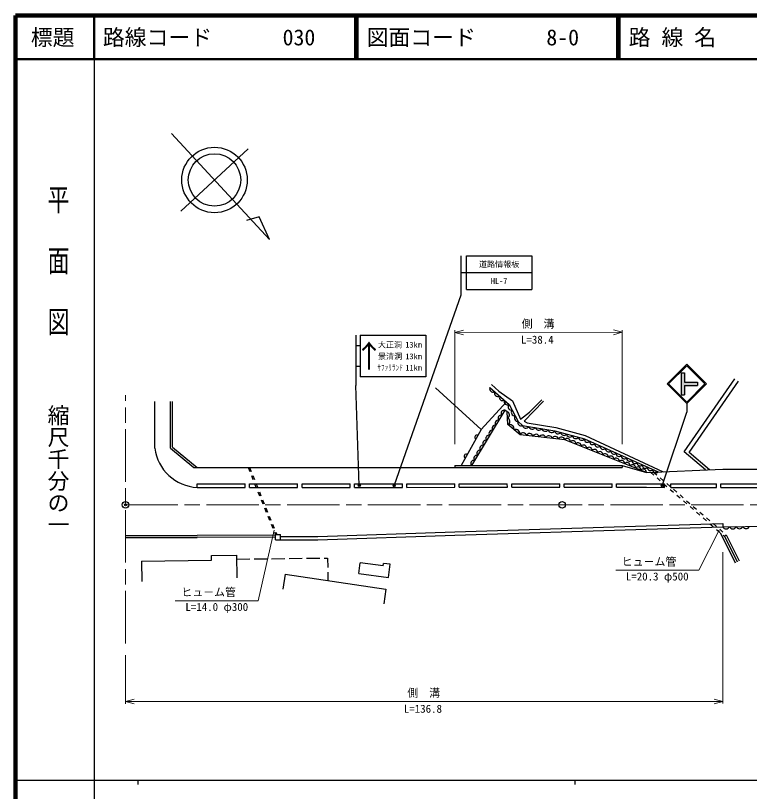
# Model space of a CAD drawing. Units: millimetres, scale not verified. Extents: x 40000 to 680000, y -578188 to 380000.
# Drawn here: x 40000 to 208018, y 202409 to 380000 of the extents above; entities that cross this region are included whole.
import ezdxf
from ezdxf.enums import TextEntityAlignment as Align

# ---------------------------------------------------------------- set-up
doc = ezdxf.new("R2010")
doc.units = ezdxf.units.MM
doc.header["$LTSCALE"] = 1000
doc.header["$PDMODE"] = 32
doc.header["$PDSIZE"] = 500
doc.linetypes.add('CHAIN', pattern=[18.5, 12, -1.5, 3.5, -1.5])
for name, color, linetype, lineweight in [('M-BGD', 7, 'Continuous', 25), ('M-BMK', 2, 'CHAIN', 13), ('M-BMK-SRVR', 3, 'Continuous', 25), ('M-STR-HTXT', 7, 'Continuous', 13), ('M-STR-STRC', 7, 'Continuous', 25), ('M-TTL', 2, 'Continuous', 140), ('M-TTL-BAND', 7, 'Continuous', 25), ('M-TTL-LINE', 7, 'Continuous', 50), ('M-TTL-TXT', 7, 'Continuous', 13)]:
    doc.layers.add(name, color=color, linetype=linetype, lineweight=lineweight)
doc.layers.add('M-OTRS', color=6, linetype='Continuous')
doc.styles.add('@ＭＳ ゴシック', font='')
doc.styles.add('ＭＳ ゴシック', font='')
doc.styles.get('@ＭＳ ゴシック').set_extended_font_data('@MS Gothic')
doc.styles.get('ＭＳ ゴシック').set_extended_font_data('MS Gothic')

msp = doc.modelspace()

# ---------------------------------------------------------------- hatches: boundary and pattern name
at = {"layer": 'M-STR-STRC'}
msp.add_hatch(color=256, dxfattribs=at).paths.add_polyline_path([(192405, 298186), (193155, 298186), (193155, 296061), (196155, 296061), (196155, 295311), (193155, 295311), (193155, 293186), (192405, 293186)])

# ---------------------------------------------------------------- linework, layer by layer
at = {"layer": 'M-BGD'}
for p, q in [((75731, 353028), (98106, 328732)), ((93278, 349475), (77830, 335249)), ((95796, 333906), (92911, 333080)), ((98106, 328732), (95796, 333906)), ((193081, 280151), (204665, 296885)), ((146594, 285242), (136116, 294810)), ((148985, 295567), (150645, 294040)), ((194224, 280012), (205503, 296305)), ((150645, 294040), (153737, 291826)), ((71864, 281002), (71862, 291670)), ((75464, 281003), (75462, 291671)), ((75964, 281237), (75962, 291671)), ((146594, 285242), (152391, 291555)), ((153737, 291826), (155627, 287646)), ((160878, 291747), (156420, 287151)), ((157689, 289230), (160456, 292017)), ((155627, 287646), (157689, 289230)), ((156420, 287151), (157133, 286750)), ((157133, 286750), (163654, 285717)), ((146594, 285242), (142013, 277019)), ((163654, 285717), (170433, 283855)), ((170433, 283855), (188259, 275594)), ((75464, 281003), (80804, 276555)), ((75964, 281237), (81585, 276555)), ((197912, 276010), (193081, 280151)), ((198847, 276050), (194224, 280012)), ((80804, 276555), (140585, 276569)), ((93234, 276558), (93610, 275631)), ((93558, 276558), (93934, 275632)), ((140584, 277019), (178908, 277027)), ((140584, 277019), (140585, 276569)), ((140585, 276569), (178909, 276577)), ((178908, 277027), (184409, 275428)), ((178908, 277027), (178909, 276577)), ((184409, 275428), (201909, 276182)), ((185336, 275468), (186093, 274814)), ((186065, 275500), (186821, 274846)), ((201909, 276182), (236109, 276090)), ((93987, 274705), (94363, 273779)), ((94310, 274705), (94687, 273779)), ((186849, 274160), (187606, 273506)), ((187578, 274191), (188334, 273537)), ((81585, 272805), (92585, 272808)), ((81586, 272005), (81585, 272805)), ((81586, 272005), (92586, 272008)), ((92586, 272008), (92585, 272808)), ((93585, 272808), (104585, 272810)), ((93586, 272008), (93585, 272808)), ((93586, 272008), (104586, 272010)), ((94739, 272852), (95116, 271926)), ((95063, 272852), (95439, 271926)), ((104586, 272010), (104585, 272810)), ((105585, 272811), (116585, 272813)), ((105586, 272011), (105585, 272811)), ((105586, 272011), (116586, 272013)), ((116586, 272013), (116585, 272813)), ((117585, 272813), (128585, 272816)), ((117586, 272013), (117585, 272813)), ((117586, 272013), (128586, 272016)), ((128586, 272016), (128585, 272816)), ((129585, 272816), (140585, 272819)), ((129586, 272016), (129585, 272816)), ((129586, 272016), (140586, 272019)), ((140586, 272019), (140585, 272819)), ((141585, 272819), (152585, 272821)), ((141586, 272019), (141585, 272819)), ((141586, 272019), (152586, 272021)), ((152586, 272021), (152585, 272821)), ((153585, 272821), (164585, 272824)), ((153586, 272021), (153585, 272821)), ((153586, 272021), (164586, 272024)), ((164586, 272024), (164585, 272824)), ((165585, 272824), (176585, 272827)), ((165586, 272024), (165585, 272824)), ((165586, 272024), (176586, 272027)), ((176586, 272027), (176585, 272827)), ((177585, 272827), (184409, 272828)), ((177586, 272027), (177585, 272827)), ((177586, 272027), (184410, 272028)), ((184410, 272028), (188586, 272017)), ((184412, 272828), (188588, 272817)), ((188362, 272852), (189119, 272198)), ((188586, 272017), (188588, 272817)), ((189090, 272883), (189847, 272229)), ((189986, 272014), (189988, 272814)), ((189986, 272014), (200485, 271986)), ((189988, 272814), (200488, 272786)), ((200485, 271986), (200488, 272786)), ((201485, 271983), (201488, 272783)), ((201485, 271983), (201910, 271982)), ((201488, 272783), (201912, 272782)), ((201909, 272782), (212485, 272785)), ((201910, 271982), (212485, 271985)), ((95492, 270999), (95868, 270073)), ((95816, 270999), (96192, 270073)), ((189875, 271544), (190632, 270890)), ((190603, 271575), (191360, 270921)), ((191388, 270236), (192144, 269582)), ((192116, 270267), (192873, 269613)), ((96245, 269146), (96621, 268220)), ((96569, 269146), (96945, 268220)), ((192901, 268928), (193657, 268273)), ((193629, 268959), (194385, 268305)), ((96997, 267293), (97374, 266367)), ((97321, 267293), (97698, 266367)), ((194414, 267619), (195170, 266965)), ((195142, 267651), (195898, 266997)), ((97750, 265440), (98127, 264514)), ((98074, 265440), (98450, 264514)), ((195927, 266311), (196683, 265657)), ((196655, 266343), (197411, 265689)), ((197439, 265003), (198196, 264349)), ((198168, 265035), (198924, 264380)), ((98503, 263587), (98879, 262661)), ((98827, 263587), (99203, 262661)), ((140563, 261818), (184389, 263228)), ((184389, 263228), (201890, 263732)), ((184412, 262478), (201912, 262982)), ((198952, 263695), (199709, 263041)), ((199680, 263726), (200437, 263072)), ((201890, 263732), (201912, 262982)), ((201912, 262982), (233974, 263458)), ((99488, 261106), (81587, 261005)), ((99256, 261734), (99488, 261162)), ((99488, 261209), (100688, 261210)), ((99488, 260009), (99488, 261209)), ((99579, 261734), (99793, 261209)), ((100688, 260010), (100688, 261210)), ((109176, 260762), (140563, 261818)), ((109188, 260012), (140588, 261069)), ((140588, 261069), (184412, 262478)), ((200465, 262387), (201222, 261733)), ((201193, 262418), (201950, 261764)), ((201293, 261671), (204777, 254743)), ((201978, 261079), (202283, 260815)), ((202283, 260815), (202685, 261128)), ((202685, 261128), (205671, 255192)), ((65188, 261002), (81587, 261005)), ((65188, 260502), (81588, 260505)), ((99488, 260606), (81588, 260505)), ((99488, 260009), (109188, 260012)), ((100688, 260760), (109176, 260762)), ((202283, 260815), (205224, 254968)), ((84883, 256434), (90625, 256507)), ((84897, 255333), (84883, 256434)), ((90625, 256507), (90691, 251296)), ((102636, 255731), (105636, 255769)), ((106636, 255781), (109636, 255819)), ((110635, 255832), (111432, 255842)), ((111432, 255842), (111460, 253639)), ((68877, 255129), (84897, 255333)), ((68877, 255129), (68937, 250464)), ((90637, 255578), (93637, 255617)), ((94637, 255629), (97636, 255667)), ((98636, 255680), (101636, 255718)), ((118569, 252291), (118886, 254713)), ((124125, 254029), (118886, 254713)), ((124125, 254029), (124201, 254612)), ((125802, 254403), (124201, 254612)), ((125409, 251397), (125802, 254403)), ((111473, 252639), (111497, 250702)), ((118569, 252291), (125409, 251397)), ((101706, 252140), (101204, 248716)), ((101706, 252140), (124803, 248749)), ((124803, 248749), (124300, 245326))]:
    msp.add_line(p, q, dxfattribs=at)
for points in [[(148580, 294859), (152981, 290965), (155070, 287115), (156036, 286200), (163431, 284962), (170227, 283109), (187116, 275545)], [(184409, 275428), (165770, 282924), (155517, 284056), (152704, 286400), (152531, 289312), (152038, 289657), (144385, 277019)]]:
    msp.add_lwpolyline(points, dxfattribs=at)
for radius in [7500, 6000]:
    msp.add_circle((85554, 342362), radius, dxfattribs=at)
for centre, radius, start, end in [((149322, 294589), 790, 160.01606, 296.97138), ((150422, 293616), 790, 160.01606, 296.97138), ((151522, 292642), 790, 160.01606, 296.97138), ((152623, 291668), 790, 160.01606, 296.97138), ((151862, 288979), 701, 75.46596, 222.14233), ((153578, 290458), 783, 139.6681, 277.30841), ((154274, 289175), 783, 139.6681, 277.30841), ((151166, 287830), 701, 75.46596, 222.14233), ((152293, 288567), 782, 294.51659, 72.27326), ((152379, 287112), 782, 294.51659, 72.27326), ((154970, 287892), 783, 139.6681, 277.30841), ((149775, 285532), 701, 75.46596, 222.14233), ((150470, 286681), 701, 75.46596, 222.14233), ((153031, 285363), 1088, 352.90539, 107.48346), ((155685, 286798), 692, 152.70087, 300.42927), ((156827, 286384), 812, 193.09632, 327.88755), ((158306, 286137), 812, 193.09632, 327.88755), ((149079, 284383), 701, 75.46596, 222.14233), ((154437, 284191), 1088, 352.90539, 107.48346), ((156217, 283684), 793, 15.38, 152.01622), ((157682, 283522), 793, 15.38, 152.01622), ((159146, 283361), 793, 15.38, 152.01622), ((159785, 285889), 812, 193.09632, 327.88755), ((161264, 285641), 812, 193.09632, 327.88755), ((162743, 285394), 812, 193.09632, 327.88755), ((164175, 285014), 746, 184.01519, 325.47901), ((165535, 284644), 746, 184.01519, 325.47901), ((166894, 284273), 746, 184.01519, 325.47901), ((145621, 283495), 500, 60.88092, 240.88092), ((147687, 282085), 701, 75.46596, 222.14233), ((148383, 283234), 701, 75.46596, 222.14233), ((160611, 283199), 793, 15.38, 152.01622), ((162076, 283037), 793, 15.38, 152.01622), ((163541, 282875), 793, 15.38, 152.01622), ((165006, 282714), 793, 15.38, 152.01622), ((166317, 282490), 698, 354.59715, 141.58692), ((167560, 281990), 698, 354.59715, 141.58692), ((168253, 283902), 746, 184.01519, 325.47901), ((169612, 283532), 746, 184.01519, 325.47901), ((170907, 283009), 687, 171.65501, 320.09321), ((172113, 282469), 687, 171.65501, 320.09321), ((82074, 282283), 10290, 187.15536, 267.27989), ((146992, 280936), 701, 75.46596, 222.14233), ((168803, 281491), 698, 354.59715, 141.58692), ((170045, 280991), 698, 354.59715, 141.58692), ((171288, 280491), 698, 354.59715, 141.58692), ((172530, 279991), 698, 354.59715, 141.58692), ((173319, 281928), 687, 171.65501, 320.09321), ((174526, 281388), 687, 171.65501, 320.09321), ((175732, 280848), 687, 171.65501, 320.09321), ((143188, 279127), 500, 60.88092, 240.88092), ((145600, 278639), 701, 75.46596, 222.14233), ((146296, 279788), 701, 75.46596, 222.14233), ((173773, 279492), 698, 354.59715, 141.58692), ((175015, 278992), 698, 354.59715, 141.58692), ((176258, 278492), 698, 354.59715, 141.58692), ((176938, 280308), 687, 171.65501, 320.09321), ((178145, 279767), 687, 171.65501, 320.09321), ((179351, 279227), 687, 171.65501, 320.09321), ((144905, 277490), 701, 75.46596, 222.14233), ((177501, 277993), 698, 354.59715, 141.58692), ((178743, 277493), 698, 354.59715, 141.58692), ((179986, 276993), 698, 354.59715, 141.58692), ((180557, 278687), 687, 171.65501, 320.09321), ((181228, 276493), 698, 354.59715, 141.58692), ((181764, 278147), 687, 171.65501, 320.09321), ((182970, 277606), 687, 171.65501, 320.09321), ((184176, 277066), 687, 171.65501, 320.09321), ((182471, 275994), 698, 354.59715, 141.58692), ((183713, 275494), 698, 354.59715, 141.58692), ((185383, 276526), 687, 171.65501, 320.09321), ((186589, 275985), 687, 171.65501, 320.09321), ((202670, 263326), 833, 204.4081, 337.29261), ((204197, 263349), 833, 204.4081, 337.29261), ((205724, 263372), 833, 204.4081, 337.29261), ((207250, 263394), 833, 204.4081, 337.29261)]:
    msp.add_arc(centre, radius, start, end, dxfattribs=at)
at = {"layer": 'M-BMK'}
for p, q in [((65193, 236295), (65181, 293080)), ((65186, 268002), (564807, 268113))]:
    msp.add_line(p, q, dxfattribs=at)
at = {"layer": 'M-BMK-SRVR'}
for centre in [(65186, 268002), (165110, 268024)]:
    msp.add_circle(centre, 750, dxfattribs=at)
msp.add_point((65186, 268002), dxfattribs=at)
at = {"layer": 'M-OTRS'}
msp.add_point((65186, 268002), dxfattribs=at)
at = {"layer": 'M-STR-HTXT'}
for p, q in [((140578, 307487), (142578, 308026)), ((140583, 281870), (140578, 307987)), ((140578, 307487), (178902, 307495)), ((140578, 307487), (142578, 306948)), ((178902, 307495), (176901, 308033)), ((178902, 307495), (176902, 306956)), ((178907, 281878), (178902, 307995)), ((99212, 262216), (95576, 246062)), ((201062, 262197), (196397, 253035)), ((201913, 257147), (201921, 222532)), ((196397, 253035), (177397, 253035)), ((95576, 246062), (76576, 246062)), ((65194, 233625), (65197, 222502)), ((65196, 223002), (67196, 223541)), ((65196, 223002), (201920, 223032)), ((65196, 223002), (67197, 222463)), ((201920, 223032), (199920, 223571)), ((201920, 223032), (199921, 222493))]:
    msp.add_line(p, q, dxfattribs=at)
at = {"layer": 'M-STR-STRC'}
for p, q in [((142041, 316064), (142041, 324988)), ((143203, 317314), (143203, 324988)), ((143203, 324988), (158203, 324988)), ((158203, 324988), (158203, 317314)), ((142041, 321151), (143203, 321151)), ((143203, 321151), (158203, 321151)), ((143203, 317314), (158203, 317314)), ((126735, 272557), (142041, 316064)), ((117918, 306841), (117918, 295341)), ((118918, 306841), (133918, 306841)), ((118918, 306841), (118918, 297341)), ((133918, 306841), (133918, 297341)), ((117918, 304466), (118918, 304466)), ((189155, 295686), (193655, 300186)), ((198155, 295686), (193655, 300186)), ((117918, 299716), (118918, 299716)), ((189509, 295686), (193655, 299832)), ((197802, 295686), (193655, 299832)), ((133918, 297341), (118918, 297341)), ((192405, 298186), (192405, 293186)), ((192405, 298186), (193155, 298186)), ((193155, 298186), (193155, 296061)), ((118699, 272430), (117918, 295341)), ((189156, 295686), (193655, 291186)), ((189509, 295686), (193655, 291539)), ((193155, 296061), (196155, 296061)), ((193155, 295311), (196155, 295311)), ((193155, 295311), (193155, 293186)), ((193655, 291186), (198155, 295686)), ((193655, 291539), (197802, 295686)), ((196155, 296061), (196155, 295311)), ((192405, 293186), (193155, 293186)), ((193656, 291186), (193656, 289186)), ((188134, 272561), (193656, 289186))]:
    msp.add_line(p, q, dxfattribs=at)
for centre, radius in [((118699, 272430), 250), ((118699, 272430), 200), ((118699, 272430), 150), ((118699, 272430), 100), ((118699, 272430), 50), ((118699, 272430), 20), ((126685, 272415), 150), ((126685, 272415), 120), ((126685, 272415), 90), ((126685, 272415), 60), ((126685, 272415), 30), ((188087, 272419), 150), ((188087, 272419), 120), ((188087, 272419), 90), ((188087, 272419), 60), ((188087, 272419), 30)]:
    msp.add_circle(centre, radius, dxfattribs=at)
for p in [(118699, 272430), (126685, 272415), (188087, 272419)]:
    msp.add_point(p, dxfattribs=at)
at = {"layer": 'M-TTL'}
for p, q in [((40000, 380000), (40000, 20000)), ((680000, 380000), (40000, 380000))]:
    msp.add_line(p, q, dxfattribs=at)
at = {"layer": 'M-TTL-BAND'}
for p, q in [((58000, 370000), (58000, 20000)), ((40000, 205000), (579000, 205000)), ((68000, 205000), (68000, 204000)), ((168000, 205000), (168000, 204000))]:
    msp.add_line(p, q, dxfattribs=at)
at = {"layer": 'M-TTL-LINE'}
for p, q in [((58000, 380000), (58000, 370000)), ((117750, 380000), (117750, 370000)), ((118250, 380000), (118250, 370000)), ((177750, 380000), (177750, 370000)), ((178250, 380000), (178250, 370000)), ((40000, 370000), (680000, 370000))]:
    msp.add_line(p, q, dxfattribs=at)

# ---------------------------------------------------------------- texts
at = {"layer": 'M-STR-HTXT', "style": 'ＭＳ ゴシック'}
for p in [(159622, 307984), (133441, 223510)]:
    msp.add_text('側\u3000溝', height=1833, dxfattribs=at).set_placement(p, align=Align.BOTTOM_CENTER)
for s, p in [('L=38.4', (159448, 305815)), ('L=136.8', (133267, 221341))]:
    msp.add_text(s, height=1833, dxfattribs=at).set_placement(p, align=Align.MIDDLE_CENTER)
for p in [(178772, 253535), (77951, 246562)]:
    msp.add_text('ヒュ－ム管', height=1833, dxfattribs=at).set_placement(p, align=Align.BOTTOM_LEFT)
for s, p in [('L=20.3 φ500', (186897, 252535)), ('L=14.0 φ300', (86076, 245562))]:
    msp.add_text(s, height=1833, dxfattribs=at).set_placement(p, align=Align.TOP_CENTER)
at = {"layer": 'M-STR-STRC', "style": 'ＭＳ ゴシック'}
for s, height, p in [('道路情報板', 1320, (150703, 323070)), ('HL-7', 1320, (150703, 319232)), ('大正洞', 1320, (125718, 304650)), ('↑', 5132, (120918, 302091)), ('13km', 1320, (131118, 304650)), ('景清洞', 1320, (125739, 301999)), ('13km', 1320, (131118, 301999)), ('11km', 1320, (131118, 299406))]:
    msp.add_text(s, height=height, dxfattribs=at).set_placement(p, align=Align.MIDDLE_CENTER)
at = {"layer": 'M-STR-STRC', "style": 'ＭＳ ゴシック', "width": 0.45}
msp.add_text('サファリランド', height=1320, dxfattribs=at).set_placement((125749, 299406), align=Align.MIDDLE_CENTER)
at = {"layer": 'M-TTL-BAND', "style": '@ＭＳ ゴシック', "width": 1.4}
msp.add_text('平  面  図', height=3666, rotation=270, dxfattribs=at).set_placement((49777, 306475), align=Align.MIDDLE_RIGHT)
at = {"layer": 'M-TTL-BAND', "style": '@ＭＳ ゴシック'}
msp.add_text('縮尺千分の一', height=3666, rotation=270, dxfattribs=at).set_placement((49777, 261030), align=Align.MIDDLE_RIGHT)
at = {"layer": 'M-TTL-TXT', "style": 'ＭＳ ゴシック'}
msp.add_text('標題', height=3666, dxfattribs=at).set_placement((48500, 375000), align=Align.MIDDLE_CENTER)
for s, p in [('路線コード', (60000, 375000)), ('030', (101142, 375000)), ('図面コード', (120380, 375000)), ('8-0', (161521, 375000)), ('路 線 名', (180380, 375000))]:
    msp.add_text(s, height=3666, dxfattribs=at).set_placement(p, align=Align.MIDDLE_LEFT)

doc.saveas('drawing.dxf')
